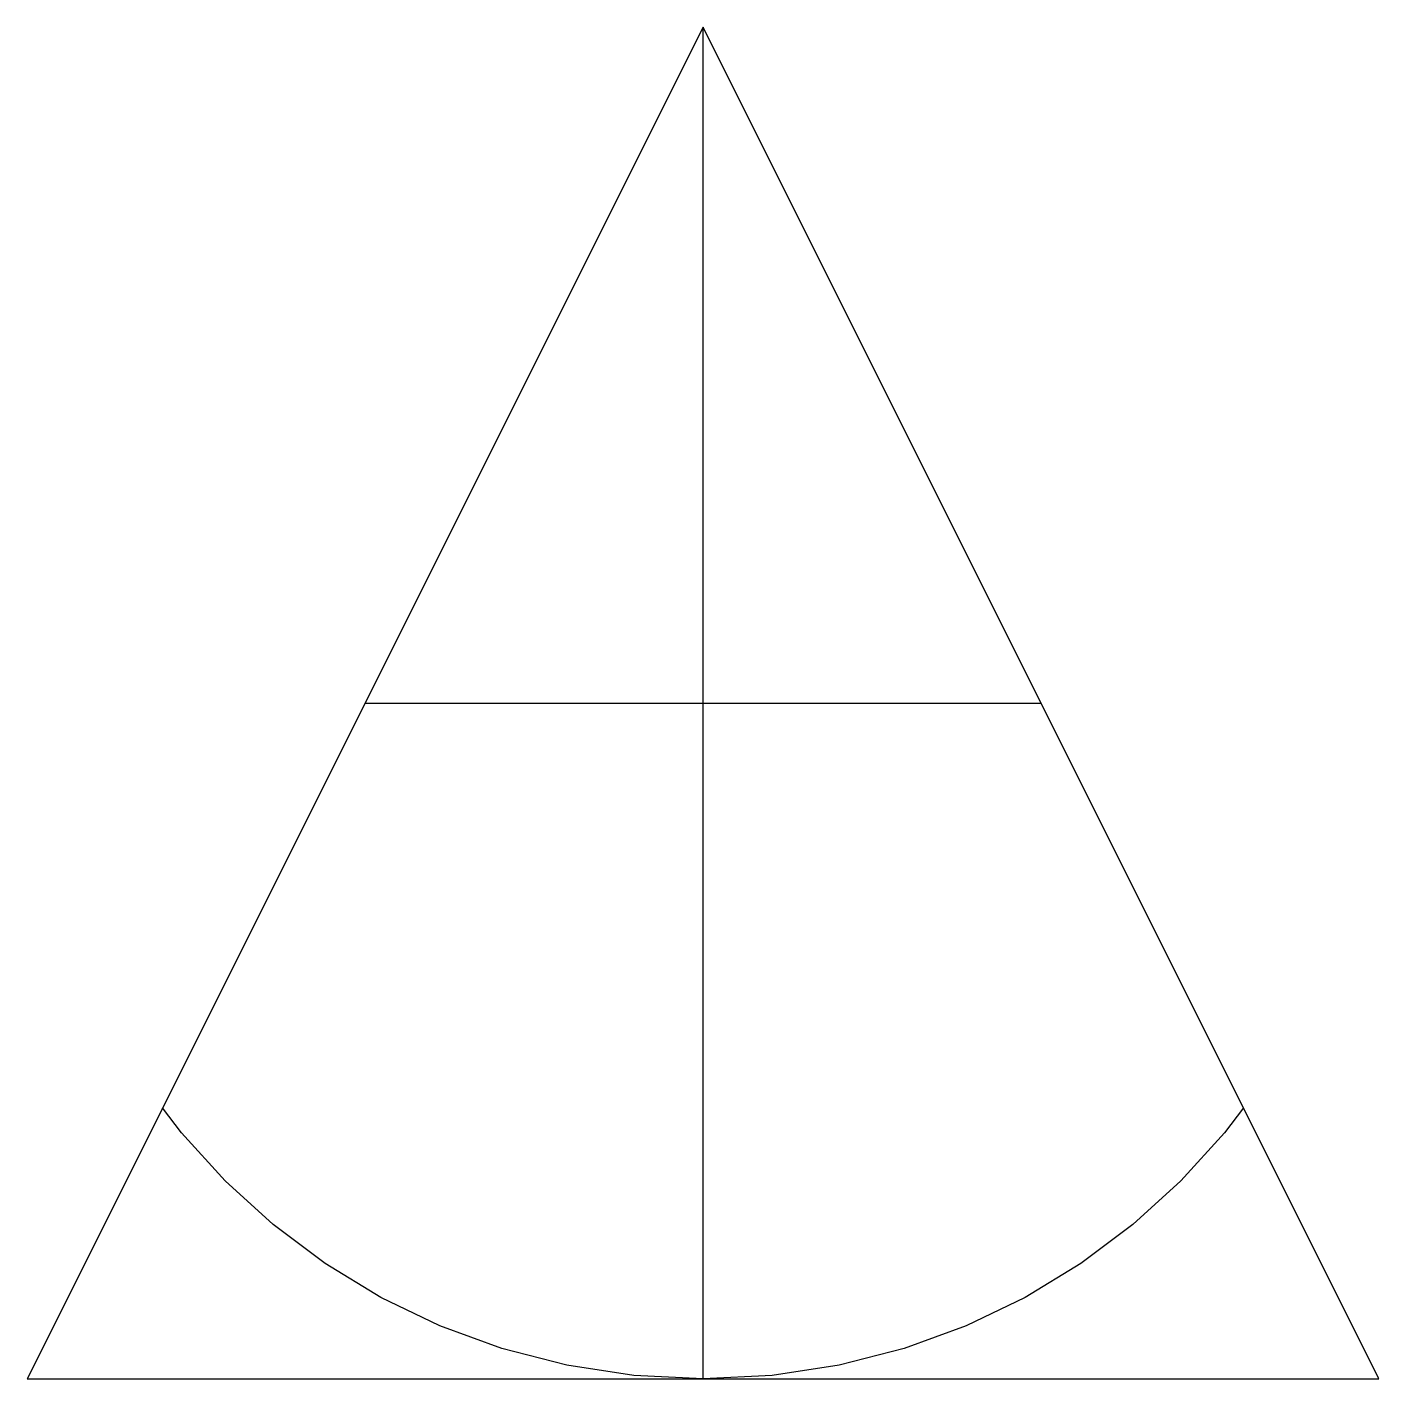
# Model space of a CAD drawing. Header units: metres. Extents: x 5 to 12, y 5 to 12.
import ezdxf
from ezdxf.xclip import XClip

# ---------------------------------------------------------------- set-up
doc = ezdxf.new("R2010")
doc.units = ezdxf.units.M
doc.header["$XCLIPFRAME"] = 2

# ---------------------------------------------------------------- blocks, each defined once
blk = doc.blocks.new('BaseBlock')
at = {"color": 3}
blk.add_line((3.5, 0), (3.5, 7), dxfattribs=at)
at = {"color": 1}
blk.add_line((0, 3.5), (7, 3.5), dxfattribs=at)
blk.add_lwpolyline([(0, 0), (7, 0), (7, 7), (0, 7)], close=True)
at = {"color": 5}
blk.add_circle((3.5, 3.5), 3.5, dxfattribs=at)

msp = doc.modelspace()

# ---------------------------------------------------------------- block references
ref = msp.add_blockref('BaseBlock', (5, 5))
XClip(ref).set_block_clipping_path([(0, 0), (7, 0), (3.5, 7)])

doc.saveas('drawing.dxf')
